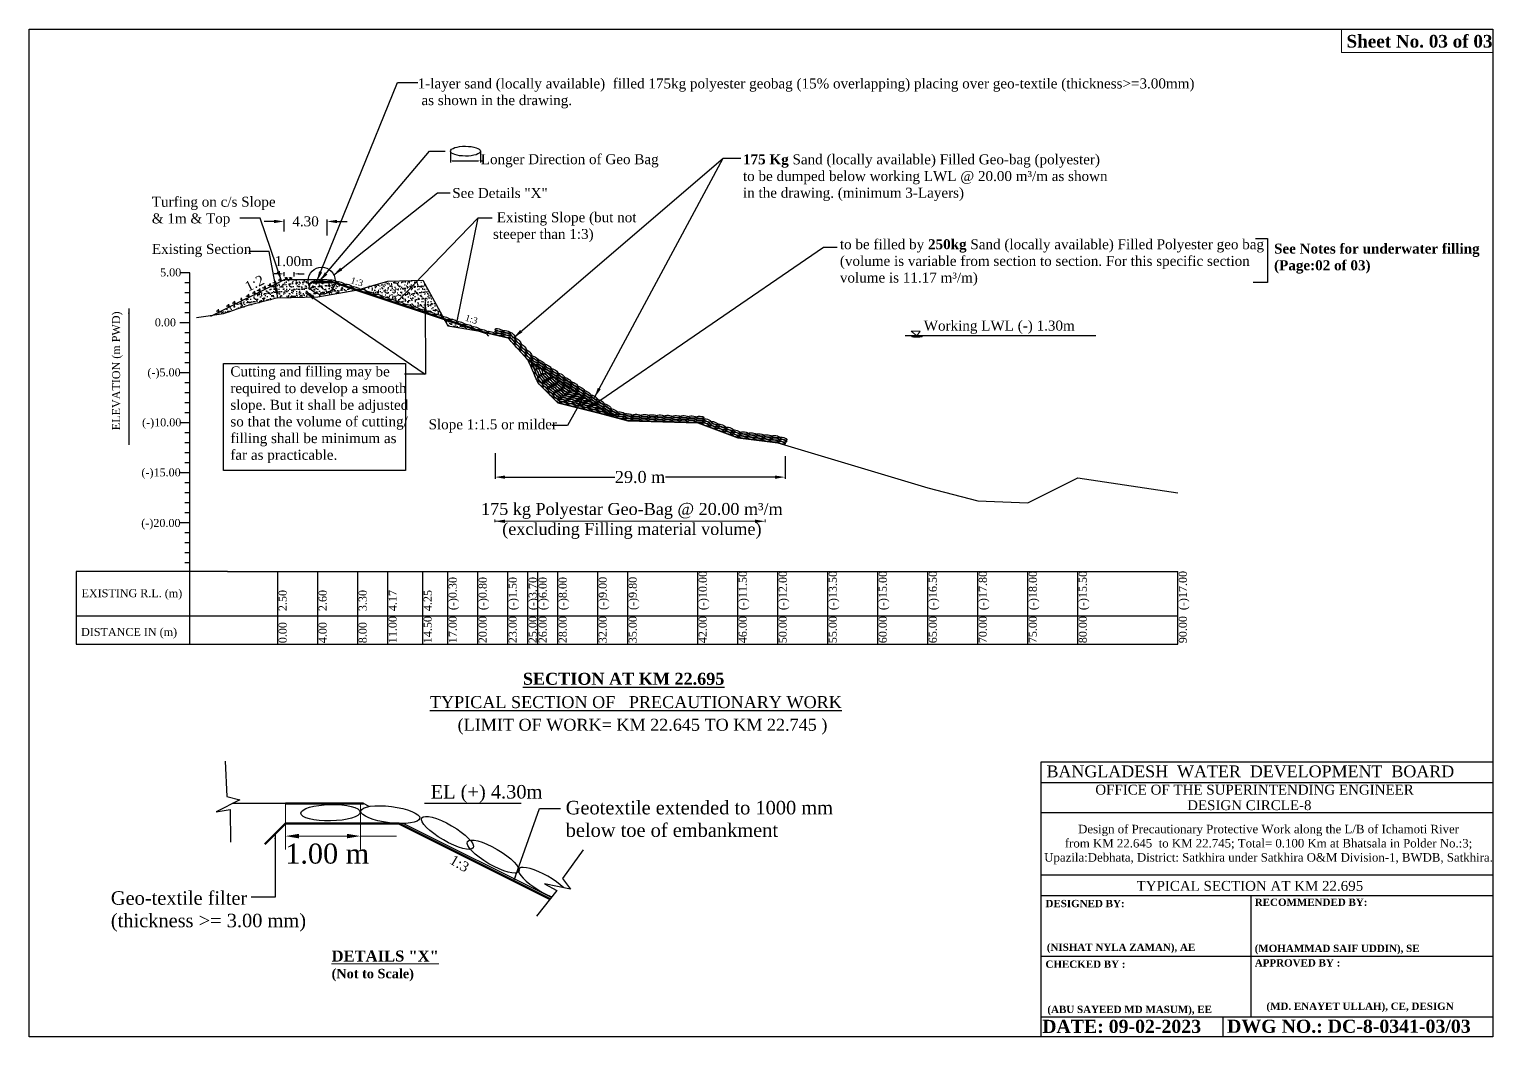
# Model space of a CAD drawing. Header units: inches. Extents: x 0 to 4913108, y -3856 to 5602.
# Drawn here: x 42905.6 to 43051.9, y 5467.1 to 5567.8 of the extents above; entities that cross this region are included whole.
import ezdxf
from ezdxf.enums import TextEntityAlignment as Align

# ---------------------------------------------------------------- set-up
doc = ezdxf.new("R2010")
doc.units = ezdxf.units.IN
doc.header["$LTSCALE"] = 2.5
doc.header["$MEASUREMENT"] = 0
doc.layers.add('LINE', color=7, linetype='Continuous')
doc.styles.add('dim', font='isocp.shx')
doc.styles.add('Kazi_T_H', font='timesbd.ttf')
doc.styles.add('liza', font='times.ttf', dxfattribs={"height": 2})
doc.styles.get("Standard").update_dxf_attribs({"font": 'times.ttf'})
doc.dimstyles.get("Standard").update_dxf_attribs({"dimtxt": 0.18, "dimasz": 0.18, "dimexe": 0.18, "dimexo": 0.0625, "dimgap": 0.09, "dimtad": 0, "dimtih": 1, "dimtoh": 1, "dimzin": 0, "dimdsep": 46, "dimtxsty": 'Standard', "dimcen": 0.09, "dimadec": 0, "dimazin": 0, "dimtfac": 1, "dimtofl": 0, "dimtmove": 0, "dimatfit": 3, "dimfxl": 1, "dimtolj": 1, "dimtzin": 0, "dimarcsym": 0})
doc.dimstyles.new('STANDARD$0', dxfattribs={"dimscale": 0, "dimtxt": 8, "dimasz": 8, "dimexe": 4, "dimexo": 0, "dimgap": 2, "dimtad": 1, "dimdec": 0, "dimzin": 0, "dimdsep": 46, "dimtxsty": 'dim', "dimblk": 'DOTSMALL', "dimcen": 1, "dimclrd": 6, "dimclre": 6, "dimclrt": 256, "dimadec": 0, "dimazin": 0, "dimtfac": 1, "dimtdec": 0, "dimtix": 1, "dimtofl": 0, "dimtmove": 1, "dimatfit": 3, "dimldrblk": 'DOTSMALL', "dimfxl": 6, "dimtolj": 1, "dimtzin": 0, "dimarcsym": 0})
pattern_1 = [(37.5, (42197.4983, 6082.63812), (-0.01574834, 0.48170594), [0, -0.38, 0, -0.425, 0, -0.40625]), (7.5, (42197.4983, 6082.6381), (0.44244418, 0.7055365), [0, -0.205, 0, -0.3425, 0, -0.13125]), (327.5, (42197.1908, 6082.6381), (0.77853547, 0.00141476), [0, -0.125, 0, -0.45, 0, -0.5875]), (317.5, (42197.1908, 6082.6381), (0.75153165, 0.2194189), [0, -0.0625, 0, -0.295, 0, -0.3375])]

# ---------------------------------------------------------------- blocks, each defined once
blk = doc.blocks.new('*D18')
at = {"color": 0, "linetype": 'ByBlock', "lineweight": -2, "ltscale": 0.5}
for p, q in [((42930.05, 5548.6), (42929.05, 5548.6)), ((42931.05, 5547.59), (42931.05, 5548.78)), ((42935.35, 5547.18), (42935.35, 5548.78)), ((42936.35, 5548.6), (42937.35, 5548.6))]:
    blk.add_line(p, q, dxfattribs=at)
at = {"color": 0, "linetype": 'ByBlock', "lineweight": 30, "ltscale": 0.5}
for points in [[(42930.05, 5548.76), (42930.05, 5548.43), (42931.05, 5548.6)], [(42936.35, 5548.76), (42936.35, 5548.43), (42935.35, 5548.6)]]:
    blk.add_solid(points, dxfattribs=at)
at = {"layer": 'Defpoints', "color": 0, "linetype": 'ByBlock', "lineweight": 30, "ltscale": 0.5}
for p in [(42931.05, 5548.6), (42931.05, 5547.53), (42935.35, 5547.11)]:
    blk.add_point(p, dxfattribs=at)
at = {"color": 0, "linetype": 'ByBlock', "lineweight": 30, "ltscale": 0.5, "insert": (42933.2, 5548.6), "char_height": 1, "attachment_point": 5}
blk.add_mtext('\\A1;4.30', dxfattribs=at)
blk = doc.blocks.new('*D19')
at = {"layer": 'Defpoints', "color": 0, "linetype": 'ByBlock', "lineweight": 30, "ltscale": 0.5}
for p in [(42947.69, 5555.63), (42950.68, 5555.62), (42950.68, 5554.66)]:
    blk.add_point(p, dxfattribs=at)
at = {"layer": 'LINE', "color": 0, "linetype": 'ByBlock', "lineweight": -2, "ltscale": 0.5}
for p, q in [((42947.69, 5555.57), (42947.69, 5554.48)), ((42947.87, 5554.66), (42950.5, 5554.66)), ((42950.68, 5555.56), (42950.68, 5554.48)), ((42950.68, 5554.66), (42950.86, 5554.66))]:
    blk.add_line(p, q, dxfattribs=at)
at = {"layer": 'LINE', "color": 0, "linetype": 'ByBlock', "lineweight": 30, "ltscale": 0.5}
for points in [[(42947.87, 5554.69), (42947.87, 5554.63), (42947.69, 5554.66)], [(42950.5, 5554.69), (42950.5, 5554.63), (42950.68, 5554.66)]]:
    blk.add_solid(points, dxfattribs=at)
at = {"layer": 'LINE', "color": 0, "linetype": 'ByBlock', "ltscale": 0.5, "insert": (42959.61, 5554.66), "char_height": 1, "attachment_point": 5}
blk.add_mtext('\\A1;Longer Direction of Geo Bag', dxfattribs=at)
blk = doc.blocks.new('*D20')
at = {"color": 0, "linetype": 'ByBlock', "lineweight": -2, "ltscale": 0.5}
for p, q in [((42952.14, 5525.44), (42952.14, 5522.85)), ((42981.14, 5525.13), (42981.14, 5522.85)), ((42953.14, 5523.03), (42964.11, 5523.03)), ((42980.14, 5523.03), (42969.17, 5523.03))]:
    blk.add_line(p, q, dxfattribs=at)
at = {"color": 0, "linetype": 'ByBlock', "lineweight": 30, "ltscale": 0.5}
for points in [[(42953.14, 5523.19), (42953.14, 5522.86), (42952.14, 5523.03)], [(42980.14, 5523.19), (42980.14, 5522.86), (42981.14, 5523.03)]]:
    blk.add_solid(points, dxfattribs=at)
at = {"layer": 'Defpoints', "color": 0, "linetype": 'ByBlock', "lineweight": 30, "ltscale": 0.5}
for p in [(42952.14, 5525.5), (42981.14, 5525.19), (42981.14, 5523.03)]:
    blk.add_point(p, dxfattribs=at)
at = {"color": 0, "linetype": 'ByBlock', "lineweight": 18, "ltscale": 0.5, "insert": (42966.64, 5523.03), "char_height": 1.2, "attachment_point": 5}
blk.add_mtext('\\A1;29.0 m', dxfattribs=at)

msp = doc.modelspace()

# ---------------------------------------------------------------- hatches: boundary and pattern name
at = {"linetype": 'ByBlock', "lineweight": 30, "ltscale": 0.5}
h = msp.add_hatch(dxfattribs=at)
h.set_pattern_fill('AR-SAND', scale=0.25, style=0)
h.set_pattern_definition(pattern_1)
h.paths.add_polyline_path([(42933.451, 5542.662, -0.0203557), (42933.455, 5542.772), (42931.037, 5542.772), (42927.58, 5541.043), (42927.581, 5541.039), (42927.574, 5541.04), (42923.854, 5539.18), (42924.963, 5539.362), (42927.336, 5540.153), (42930.41, 5540.972), (42934.41, 5541.072), (42938.147, 5541.726), (42936.135, 5542.397, -0.9060396)])
h = msp.add_hatch(dxfattribs=at)
h.set_pattern_fill('AR-SAND', scale=0.25, style=0)
h.set_pattern_definition(pattern_1)
edge = h.paths.add_edge_path()
edge.add_line((42944.91, 5542.722), (42941.41, 5542.642))
edge.add_line((42941.41, 5542.642), (42938.609, 5541.83))
edge.add_ellipse((42938.235, 5541.921), major_axis=(0.377, -0.119), ratio=0.2775399, start_angle=300.74141, end_angle=373.52216, ccw=False)
edge.add_ellipse((42938.988, 5541.678), major_axis=(0.377, -0.119), ratio=0.2775399, start_angle=0, end_angle=360)
edge.add_ellipse((42938.235, 5541.921), major_axis=(0.377, -0.119), ratio=0.2775399, start_angle=300.74141, end_angle=373.52216, ccw=False)
edge.add_line((42938.399, 5541.77), (42938.362, 5541.764))
edge.add_line((42938.362, 5541.764), (42942.636, 5540.339))
edge.add_ellipse((42942.746, 5540.417), major_axis=(0.377, -0.119), ratio=0.2775399, start_angle=275.2183, end_angle=618.00576, ccw=False)
edge.add_line((42942.748, 5540.302), (42944.867, 5539.595))
edge.add_ellipse((42945, 5539.664), major_axis=(0.377, -0.119), ratio=0.2775399, start_angle=278.79515, end_angle=614.42891, ccw=False)
edge.add_ellipse((42945.753, 5539.42), major_axis=(0.377, -0.119), ratio=0.2775399, start_angle=0, end_angle=360)
edge.add_ellipse((42945, 5539.664), major_axis=(0.377, -0.119), ratio=0.2775399, start_angle=278.79515, end_angle=614.42891, ccw=False)
edge.add_line((42945.025, 5539.543), (42947.023, 5538.877))
edge.add_line((42947.023, 5538.877), (42947.007, 5538.905))
edge.add_ellipse((42947.261, 5538.917), major_axis=(0.377, -0.119), ratio=0.2775399, start_angle=159.52406, end_angle=232.84442, ccw=False)
edge.add_line((42946.919, 5539.065), (42944.91, 5542.722))
edge = h.paths.add_edge_path(flags=16)
edge.add_ellipse((42941.997, 5540.669), major_axis=(0.377, -0.119), ratio=0.2775399, start_angle=0, end_angle=360)
edge = h.paths.add_edge_path(flags=16)
edge.add_ellipse((42941.242, 5540.922), major_axis=(0.377, -0.119), ratio=0.2775399, start_angle=0, end_angle=360)
edge = h.paths.add_edge_path(flags=16)
edge.add_ellipse((42940.491, 5541.174), major_axis=(0.377, -0.119), ratio=0.2775399, start_angle=0, end_angle=360)
edge = h.paths.add_edge_path(flags=16)
edge.add_ellipse((42944.251, 5539.916), major_axis=(0.377, -0.119), ratio=0.2775399, start_angle=0, end_angle=360)
edge = h.paths.add_edge_path(flags=16)
edge.add_ellipse((42946.504, 5539.166), major_axis=(0.377, -0.119), ratio=0.2775399, start_angle=0, end_angle=360)
h.paths.add_polyline_path([(42940.557, 5542.385), (42941.856, 5541.983), (42941.563, 5541.039), (42940.265, 5541.442)], flags=24)
h = msp.add_hatch(dxfattribs=at)
h.set_pattern_fill('AR-SAND', scale=0.25, style=0)
h.set_pattern_definition(pattern_1)
h.paths.add_polyline_path([(42936.135, 5542.397), (42935.764, 5542.52), (42933.813, 5542.52), (42933.522, 5542.229, 0.7678232)])
h = msp.add_hatch(dxfattribs=at)
h.set_pattern_fill('AR-SAND', scale=0.25, style=0)
h.set_pattern_definition(pattern_1)
h.paths.add_polyline_path([(42947.096, 5538.744), (42947.41, 5538.172), (42950.213, 5537.705)])

# ---------------------------------------------------------------- linework, layer by layer
at = {"color": 7, "linetype": 'ByBlock', "lineweight": 30, "ltscale": 0.5}
for p, q in [((42921.635, 5543.472), (42920.635, 5543.472)), ((42921.635, 5506.317), (42921.635, 5543.472)), ((42923.734, 5539.121), (42931.037, 5542.772)), ((42930.547, 5543.355), (42930.047, 5543.355)), ((42930.266, 5542.387), (42930.187, 5542.665)), ((42930.788, 5542.648), (42930.463, 5542.725)), ((42930.788, 5542.648), (42930.591, 5542.823)), ((42930.788, 5542.648), (42930.709, 5542.926)), ((42935.337, 5542.772), (42931.037, 5542.772)), ((42931.047, 5543.132), (42931.047, 5543.535)), ((42931.298, 5542.772), (42931.172, 5542.988)), ((42931.298, 5542.772), (42931.298, 5543.014)), ((42931.298, 5542.772), (42931.437, 5542.991)), ((42931.713, 5542.772), (42931.587, 5542.988)), ((42931.713, 5542.772), (42931.713, 5543.014)), ((42931.713, 5542.772), (42931.851, 5542.991)), ((42932.047, 5543.089), (42932.047, 5543.535)), ((42932.547, 5543.355), (42933.047, 5543.355)), ((42951.167, 5537.495), (42935.337, 5542.772)), ((42921.635, 5542.472), (42921.135, 5542.472)), ((42921.635, 5541.472), (42921.135, 5541.472)), ((42927.581, 5541.039), (42927.384, 5541.214)), ((42927.581, 5541.039), (42927.501, 5541.317)), ((42928.179, 5541.343), (42927.854, 5541.42)), ((42928.179, 5541.343), (42927.982, 5541.518)), ((42928.179, 5541.343), (42928.1, 5541.622)), ((42928.701, 5541.604), (42928.375, 5541.681)), ((42928.701, 5541.604), (42928.503, 5541.779)), ((42928.701, 5541.604), (42928.621, 5541.883)), ((42929.223, 5541.865), (42928.897, 5541.942)), ((42929.223, 5541.865), (42929.025, 5542.04)), ((42929.223, 5541.865), (42929.143, 5542.143)), ((42929.745, 5542.126), (42929.419, 5542.203)), ((42929.745, 5542.126), (42929.547, 5542.301)), ((42929.745, 5542.126), (42929.665, 5542.404)), ((42930.266, 5542.387), (42929.941, 5542.464)), ((42930.266, 5542.387), (42930.069, 5542.562)), ((42951.277, 5537.35), (42935.764, 5542.52)), ((42921.635, 5540.472), (42921.135, 5540.472)), ((42924.575, 5539.55), (42924.378, 5539.725)), ((42924.575, 5539.55), (42924.496, 5539.828)), ((42925.595, 5540.052), (42925.27, 5540.129)), ((42925.595, 5540.052), (42925.398, 5540.227)), ((42925.595, 5540.052), (42925.516, 5540.331)), ((42926.185, 5540.355), (42925.86, 5540.432)), ((42926.185, 5540.355), (42925.988, 5540.53)), ((42926.185, 5540.355), (42926.106, 5540.633)), ((42926.874, 5540.691), (42926.677, 5540.867)), ((42926.874, 5540.691), (42926.795, 5540.97)), ((42927.581, 5541.039), (42927.255, 5541.116)), ((42921.635, 5538.472), (42920.635, 5538.472)), ((42921.635, 5539.472), (42921.135, 5539.472)), ((42924.575, 5539.55), (42924.25, 5539.627)), ((42921.635, 5537.472), (42921.135, 5537.472)), ((42951.277, 5537.35), (42951.496, 5537.13)), ((42921.635, 5536.472), (42921.135, 5536.472)), ((42921.635, 5535.472), (42921.135, 5535.472)), ((42921.635, 5534.472), (42921.135, 5534.472)), ((42921.635, 5533.472), (42920.635, 5533.472)), ((42921.635, 5532.472), (42921.135, 5532.472)), ((42921.635, 5531.472), (42921.135, 5531.472)), ((42921.635, 5530.472), (42921.135, 5530.472)), ((42921.635, 5529.472), (42921.135, 5529.472)), ((42921.635, 5528.472), (42920.635, 5528.472)), ((42921.635, 5527.472), (42921.135, 5527.472)), ((42921.635, 5526.472), (42921.135, 5526.472)), ((42921.635, 5525.472), (42921.135, 5525.472)), ((42921.635, 5524.472), (42921.135, 5524.472)), ((42921.635, 5523.472), (42920.635, 5523.472)), ((42921.635, 5522.472), (42921.135, 5522.472)), ((42921.635, 5521.472), (42921.135, 5521.472)), ((42921.635, 5520.472), (42921.135, 5520.472)), ((42921.635, 5519.472), (42921.135, 5519.472)), ((42921.635, 5518.472), (42920.635, 5518.472)), ((42921.635, 5517.472), (42921.135, 5517.472)), ((42921.635, 5516.472), (42921.135, 5516.472)), ((42921.635, 5515.472), (42921.135, 5515.472)), ((42925.41, 5513.575), (42910.254, 5513.575)), ((42910.254, 5513.575), (42910.254, 5506.317)), ((42921.635, 5514.472), (42921.135, 5514.472)), ((42925.41, 5513.575), (43020.41, 5513.575)), ((42930.41, 5506.317), (42930.41, 5513.575)), ((42934.41, 5506.317), (42934.41, 5513.575)), ((42938.41, 5506.317), (42938.41, 5513.575)), ((42941.41, 5506.317), (42941.41, 5513.575)), ((42944.91, 5506.317), (42944.91, 5513.575)), ((42947.41, 5506.317), (42947.41, 5513.575)), ((42950.41, 5506.317), (42950.41, 5513.575)), ((42953.41, 5506.317), (42953.41, 5513.575)), ((42955.41, 5506.317), (42955.41, 5513.575)), ((42956.41, 5506.317), (42956.41, 5513.575)), ((42958.41, 5506.317), (42958.41, 5513.575)), ((42962.41, 5506.317), (42962.41, 5513.575)), ((42965.41, 5506.317), (42965.41, 5513.575)), ((42972.41, 5506.317), (42972.41, 5513.575)), ((42976.41, 5506.317), (42976.41, 5513.575)), ((42980.41, 5506.317), (42980.41, 5513.575)), ((42985.41, 5506.317), (42985.41, 5513.575)), ((42990.41, 5506.317), (42990.41, 5513.575)), ((42995.41, 5506.317), (42995.41, 5513.575)), ((43000.41, 5506.317), (43000.41, 5513.575)), ((43005.41, 5506.317), (43005.41, 5513.575)), ((43010.41, 5506.317), (43010.41, 5513.575)), ((43020.41, 5506.317), (43020.41, 5513.575)), ((42910.254, 5509.152), (43020.41, 5509.152)), ((42910.254, 5506.317), (43020.41, 5506.317)), ((42925.167, 5494.623), (42925.336, 5491.095)), ((42926.618, 5490.764), (42924.262, 5489.548)), ((42925.336, 5491.095), (42926.618, 5490.764)), ((42938.986, 5490.376), (42925.865, 5490.376)), ((42938.961, 5490.384), (42925.881, 5490.384)), ((42939.553, 5490.092), (42938.986, 5490.376)), ((42954.771, 5490.376), (42945.081, 5490.376)), ((42924.262, 5489.548), (42925.656, 5489.793)), ((42925.656, 5489.793), (42925.677, 5486.529)), ((42957.772, 5480.982), (42942.967, 5488.385)), ((42960.955, 5485.745), (42958.881, 5482.886)), ((42958.881, 5482.886), (42959.675, 5481.826)), ((42958.316, 5481.67), (42956.291, 5479.11)), ((42959.675, 5481.826), (42957.075, 5482.35)), ((42957.075, 5482.35), (42958.316, 5481.67))]:
    msp.add_line(p, q, dxfattribs=at)
at = {"color": 0, "linetype": 'ByBlock', "lineweight": 50, "ltscale": 0.5}
for p, q in [((42933.539, 5542.246), (42933.812, 5542.519)), ((42935.764, 5542.52), (42933.812, 5542.52)), ((42938.986, 5490.376), (42931.185, 5490.376)), ((42929.135, 5486.327), (42931.185, 5488.378)), ((42942.54, 5488.386), (42931.185, 5488.386)), ((42957.652, 5480.83), (42942.54, 5488.386))]:
    msp.add_line(p, q, dxfattribs=at)
at = {"linetype": 'ByBlock', "lineweight": 18, "ltscale": 0.5}
for p, q in [((42934.023, 5542.499), (42934.023, 5542.345)), ((42934.023, 5542.499), (42934.023, 5542.345)), ((42934.023, 5542.423), (42934.632, 5542.423)), ((42934.023, 5542.423), (42934.632, 5542.423)), ((42934.812, 5542.48), (42934.812, 5542.362)), ((42934.812, 5542.48), (42934.812, 5542.362)), ((42993.735, 5537.111), (42994.917, 5537.111)), ((42994.316, 5537.172), (42993.754, 5537.635)), ((42993.754, 5537.635), (42994.644, 5537.635)), ((42993.809, 5537.065), (42994.831, 5537.065)), ((42993.982, 5537.01), (42994.609, 5537.01)), ((42994.644, 5537.635), (42994.316, 5537.172)), ((42952.137, 5518.539), (42952.137, 5518.793)), ((42952.137, 5518.613), (42978.137, 5518.613)), ((42979.137, 5518.539), (42979.137, 5518.793)), ((42931.185, 5490.398), (42931.185, 5485.777)), ((42938.685, 5490.398), (42938.685, 5485.777)), ((42932.535, 5487.127), (42937.335, 5487.127)), ((42938.685, 5487.127), (42942.296, 5487.127))]:
    msp.add_line(p, q, dxfattribs=at)
at = {"color": 7, "linetype": 'ByBlock', "lineweight": 53, "ltscale": 0.5}
msp.add_line((42963.993, 5529.05), (42955.41, 5534.772), dxfattribs=at)
at = {"color": 7, "linetype": 'ByBlock', "lineweight": 30, "ltscale": 0.5}
for points in [[(43028.159, 5546.877), (43029.368, 5546.877), (43029.368, 5542.49), (43027.958, 5542.49)], [(42930.41, 5540.972), (42927.336, 5540.153), (42924.963, 5539.362), (42923.455, 5539.115), (42922.293, 5538.942)]]:
    msp.add_lwpolyline(points, dxfattribs=at)
at = {"color": 0, "linetype": 'Continuous', "lineweight": -3, "ltscale": 0.5}
msp.add_lwpolyline([(42930.41, 5540.972), (42934.41, 5541.072), (42938.41, 5541.772), (42941.41, 5542.642), (42944.91, 5542.722), (42947.41, 5538.172), (42950.41, 5537.672), (42953.41, 5536.972), (42955.41, 5534.772), (42956.41, 5532.472), (42958.41, 5530.472), (42962.41, 5529.472), (42965.41, 5528.672), (42972.41, 5528.472), (42976.41, 5526.972), (42980.41, 5526.472), (42985.41, 5524.972), (42990.41, 5523.472), (42995.41, 5521.972), (43000.41, 5520.672), (43005.41, 5520.472), (43010.41, 5522.972), (43020.41, 5521.472)], dxfattribs=at)
at = {"color": 7, "linetype": 'ByBlock', "lineweight": 30, "ltscale": 0.5}
msp.add_lwpolyline([(42924.995, 5534.395), (42943.174, 5534.395), (42943.174, 5523.705), (42924.995, 5523.705)], close=True, dxfattribs=at)
msp.add_circle((42934.806, 5542.662), 1.355, dxfattribs=at)
at = {"color": 0, "linetype": 'ByBlock', "lineweight": -3, "ltscale": 0.5}
for centre, major_axis, ratio in [((42949.183, 5555.627), (1.497, -0.004), 0.3297158), ((42934.412, 5542.664), (0.395, 0.007), 0.2775399), ((42935.201, 5542.669), (0.395, -0.005), 0.2775399), ((42935.977, 5542.625), (0.386, -0.084), 0.2775399), ((42936.738, 5542.418), (0.377, -0.119), 0.2775399), ((42937.489, 5542.176), (0.377, -0.119), 0.2775399), ((42938.235, 5541.921), (0.377, -0.119), 0.2775399), ((42938.988, 5541.678), (0.377, -0.119), 0.2775399), ((42939.738, 5541.418), (0.377, -0.119), 0.2775399), ((42940.491, 5541.174), (0.377, -0.119), 0.2775399), ((42941.242, 5540.922), (0.377, -0.119), 0.2775399), ((42941.997, 5540.669), (0.377, -0.119), 0.2775399), ((42942.746, 5540.417), (0.377, -0.119), 0.2775399), ((42943.499, 5540.164), (0.377, -0.119), 0.2775399), ((42944.251, 5539.916), (0.377, -0.119), 0.2775399), ((42945, 5539.664), (0.377, -0.119), 0.2775399), ((42945.753, 5539.42), (0.377, -0.119), 0.2775399), ((42946.504, 5539.166), (0.377, -0.119), 0.2775399), ((42947.261, 5538.917), (0.377, -0.119), 0.2775399), ((42948.011, 5538.666), (0.377, -0.119), 0.2775399), ((42948.761, 5538.417), (0.377, -0.119), 0.2775399), ((42949.508, 5538.163), (0.377, -0.119), 0.2775399), ((42950.254, 5537.912), (0.374, -0.128), 0.2775399), ((42951.007, 5537.661), (0.374, -0.128), 0.2775399), ((42951.763, 5537.468), (0.383, -0.098), 0.2775399), ((42952.517, 5537.52), (0.383, -0.098), 0.2775399), ((42952.522, 5537.742), (0.383, -0.098), 0.2775399), ((42952.528, 5537.293), (0.383, -0.098), 0.2775399), ((42953.287, 5537.337), (0.383, -0.098), 0.2775399), ((42953.292, 5537.559), (0.383, -0.098), 0.2775399), ((42953.299, 5537.11), (0.383, -0.098), 0.2775399), ((42953.843, 5536.66), (0.254, -0.303), 0.2775399), ((42953.904, 5536.915), (0.254, -0.303), 0.2775399), ((42953.938, 5537.19), (0.254, -0.303), 0.2775399), ((42954.473, 5536.605), (0.269, -0.29), 0.2775399), ((42954.371, 5536.074), (0.269, -0.29), 0.2775399), ((42954.433, 5536.329), (0.269, -0.29), 0.2775399), ((42954.904, 5535.491), (0.269, -0.29), 0.2775399), ((42954.968, 5535.743), (0.269, -0.29), 0.2775399), ((42955.005, 5536.013), (0.269, -0.29), 0.2775399), ((42955.507, 5535.17), (0.269, -0.29), 0.2775399), ((42955.557, 5535.438), (0.269, -0.29), 0.2775399), ((42955.443, 5534.915), (0.269, -0.29), 0.2775399), ((42955.762, 5534.343), (0.248, -0.308), 0.2775399), ((42956.066, 5534.468), (0.343, -0.197), 0.2775399), ((42955.974, 5533.761), (0.183, -0.35), 0.2775399), ((42956.123, 5534.691), (0.343, -0.197), 0.2775399), ((42956.147, 5534.93), (0.343, -0.197), 0.2775399), ((42956.068, 5534.098), (0.243, -0.312), 0.2775399), ((42956.339, 5533.439), (0.154, -0.364), 0.2775399), ((42956.521, 5533.563), (0.166, -0.359), 0.2775399), ((42956.72, 5534.033), (0.329, -0.219), 0.2775399), ((42956.776, 5534.256), (0.329, -0.219), 0.2775399), ((42956.804, 5534.5), (0.329, -0.219), 0.2775399), ((42956.708, 5533.694), (0.166, -0.359), 0.2775399), ((42957.377, 5533.593), (0.329, -0.219), 0.2775399), ((42957.433, 5533.816), (0.329, -0.219), 0.2775399), ((42957.461, 5534.06), (0.329, -0.219), 0.2775399), ((42958.122, 5533.625), (0.329, -0.219), 0.2775399), ((42956.281, 5533.04), (0.154, -0.364), 0.2775399), ((42956.662, 5532.375), (0.268, -0.291), 0.2775399), ((42956.669, 5532.758), (0.245, -0.31), 0.2775399), ((42956.86, 5532.886), (0.245, -0.31), 0.2775399), ((42957.049, 5533.012), (0.245, -0.31), 0.2775399), ((42957.18, 5532.159), (0.282, -0.277), 0.2775399), ((42957.248, 5533.112), (0.278, -0.281), 0.2775399), ((42957.349, 5532.301), (0.303, -0.253), 0.2775399), ((42957.452, 5533.218), (0.278, -0.281), 0.2775399), ((42957.533, 5532.424), (0.303, -0.253), 0.2775399), ((42957.746, 5532.528), (0.278, -0.281), 0.2775399), ((42957.955, 5532.628), (0.278, -0.281), 0.2775399), ((42958.038, 5533.153), (0.329, -0.219), 0.2775399), ((42958.09, 5533.382), (0.329, -0.219), 0.2775399), ((42958.127, 5532.769), (0.303, -0.253), 0.2775399), ((42958.505, 5532.077), (0.303, -0.253), 0.2775399), ((42958.651, 5532.237), (0.303, -0.253), 0.2775399), ((42958.696, 5532.714), (0.329, -0.219), 0.2775399), ((42958.749, 5532.942), (0.329, -0.219), 0.2775399), ((42958.729, 5532.453), (0.303, -0.253), 0.2775399), ((42958.781, 5533.185), (0.329, -0.219), 0.2775399), ((42959.355, 5532.275), (0.329, -0.219), 0.2775399), ((42959.407, 5532.503), (0.329, -0.219), 0.2775399), ((42959.439, 5532.746), (0.329, -0.219), 0.2775399), ((42960.093, 5532.311), (0.329, -0.219), 0.2775399), ((42957.216, 5531.823), (0.268, -0.291), 0.2775399), ((42957.721, 5531.606), (0.303, -0.253), 0.2775399), ((42957.776, 5531.266), (0.268, -0.291), 0.2775399), ((42957.847, 5531.771), (0.303, -0.253), 0.2775399), ((42958.044, 5531.893), (0.303, -0.253), 0.2775399), ((42958.226, 5531.083), (0.303, -0.253), 0.2775399), ((42958.284, 5531.973), (0.303, -0.253), 0.2775399), ((42958.333, 5530.709), (0.303, -0.253), 0.2775399), ((42958.395, 5531.242), (0.303, -0.253), 0.2775399), ((42958.592, 5531.364), (0.303, -0.253), 0.2775399), ((42958.831, 5531.444), (0.303, -0.253), 0.2775399), ((42959.055, 5530.855), (0.384, -0.093), 0.2775399), ((42959.034, 5531.57), (0.325, -0.225), 0.2775399), ((42959.18, 5531.729), (0.325, -0.225), 0.2775399), ((42959.284, 5531.038), (0.384, -0.093), 0.2775399), ((42959.322, 5531.907), (0.303, -0.253), 0.2775399), ((42959.545, 5531.187), (0.384, -0.093), 0.2775399), ((42959.789, 5531.35), (0.384, -0.093), 0.2775399), ((42959.976, 5531.523), (0.384, -0.093), 0.2775399), ((42960.044, 5530.837), (0.384, -0.093), 0.2775399), ((42960.015, 5531.837), (0.329, -0.219), 0.2775399), ((42960.061, 5532.069), (0.329, -0.219), 0.2775399), ((42960.306, 5530.986), (0.384, -0.093), 0.2775399), ((42960.549, 5531.149), (0.384, -0.093), 0.2775399), ((42960.678, 5531.395), (0.329, -0.219), 0.2775399), ((42960.724, 5531.626), (0.329, -0.219), 0.2775399), ((42960.756, 5531.868), (0.329, -0.219), 0.2775399), ((42961.072, 5530.804), (0.384, -0.093), 0.2775399), ((42961.329, 5530.953), (0.329, -0.219), 0.2775399), ((42961.375, 5531.184), (0.329, -0.219), 0.2775399), ((42961.407, 5531.426), (0.329, -0.219), 0.2775399), ((42962.039, 5530.759), (0.329, -0.219), 0.2775399), ((42962.084, 5530.996), (0.329, -0.219), 0.2775399), ((42958.846, 5530.684), (0.384, -0.093), 0.2775399), ((42959.028, 5530.43), (0.384, -0.093), 0.2775399), ((42959.61, 5530.504), (0.384, -0.093), 0.2775399), ((42959.806, 5530.24), (0.384, -0.093), 0.2775399), ((42959.822, 5530.678), (0.384, -0.093), 0.2775399), ((42960.376, 5530.306), (0.384, -0.093), 0.2775399), ((42960.576, 5530.047), (0.384, -0.093), 0.2775399), ((42960.582, 5530.477), (0.384, -0.093), 0.2775399), ((42960.811, 5530.655), (0.384, -0.093), 0.2775399), ((42961.142, 5530.123), (0.384, -0.093), 0.2775399), ((42961.338, 5529.851), (0.384, -0.093), 0.2775399), ((42961.348, 5530.294), (0.384, -0.093), 0.2775399), ((42961.577, 5530.457), (0.384, -0.093), 0.2775399), ((42961.919, 5529.92), (0.384, -0.093), 0.2775399), ((42961.99, 5530.522), (0.329, -0.219), 0.2775399), ((42962.108, 5529.657), (0.384, -0.093), 0.2775399), ((42962.115, 5530.097), (0.384, -0.093), 0.2775399), ((42962.647, 5530.079), (0.329, -0.219), 0.2775399), ((42962.685, 5529.723), (0.384, -0.093), 0.2775399), ((42962.696, 5530.316), (0.329, -0.219), 0.2775399), ((42962.74, 5530.552), (0.329, -0.219), 0.2775399), ((42962.877, 5529.454), (0.384, -0.093), 0.2775399), ((42963.306, 5529.636), (0.329, -0.219), 0.2775399), ((42963.356, 5529.872), (0.329, -0.219), 0.2775399), ((42963.4, 5530.109), (0.329, -0.219), 0.2775399), ((42963.963, 5529.211), (0.352, -0.18), 0.2775399), ((42963.997, 5529.443), (0.352, -0.18), 0.2775399), ((42964.03, 5529.676), (0.352, -0.18), 0.2775399), ((42964.775, 5529.421), (0.387, -0.08), 0.2775399), ((42963.647, 5529.258), (0.384, -0.093), 0.2775399), ((42964.707, 5528.977), (0.387, -0.08), 0.2775399), ((42964.741, 5529.197), (0.387, -0.08), 0.2775399), ((42965.476, 5528.798), (0.387, -0.08), 0.2775399), ((42965.51, 5529.018), (0.387, -0.08), 0.2775399), ((42965.543, 5529.242), (0.387, -0.08), 0.2775399), ((42966.238, 5528.764), (0.395, -0.018), 0.2775399), ((42966.269, 5528.984), (0.395, -0.018), 0.2775399), ((42966.311, 5529.207), (0.395, -0.018), 0.2775399), ((42967.03, 5528.738), (0.395, -0.018), 0.2775399), ((42967.061, 5528.958), (0.395, -0.018), 0.2775399), ((42967.103, 5529.181), (0.395, -0.018), 0.2775399), ((42967.822, 5528.712), (0.395, -0.018), 0.2775399), ((42967.854, 5528.932), (0.395, -0.018), 0.2775399), ((42967.896, 5529.156), (0.395, -0.018), 0.2775399), ((42968.612, 5528.69), (0.395, -0.018), 0.2775399), ((42968.643, 5528.909), (0.395, -0.018), 0.2775399), ((42968.686, 5529.133), (0.395, -0.018), 0.2775399), ((42969.406, 5528.665), (0.395, -0.018), 0.2775399), ((42969.434, 5528.889), (0.395, -0.018), 0.2775399), ((42969.477, 5529.103), (0.395, -0.018), 0.2775399), ((42970.2, 5528.641), (0.395, -0.018), 0.2775399), ((42970.228, 5528.865), (0.395, -0.018), 0.2775399), ((42970.271, 5529.078), (0.395, -0.018), 0.2775399), ((42970.984, 5528.632), (0.395, -0.018), 0.2775399), ((42971.013, 5528.856), (0.395, -0.018), 0.2775399), ((42971.056, 5529.069), (0.395, -0.018), 0.2775399), ((42971.784, 5528.6), (0.395, -0.018), 0.2775399), ((42971.812, 5528.824), (0.395, -0.018), 0.2775399), ((42971.855, 5529.037), (0.395, -0.018), 0.2775399), ((42972.567, 5528.561), (0.395, -0.018), 0.2775399), ((42972.601, 5528.784), (0.395, -0.018), 0.2775399), ((42972.646, 5529.01), (0.395, -0.018), 0.2775399), ((42973.164, 5528.306), (0.372, -0.133), 0.2775399), ((42973.299, 5528.489), (0.372, -0.133), 0.2775399), ((42973.351, 5528.707), (0.372, -0.133), 0.2775399), ((42973.906, 5528.028), (0.372, -0.133), 0.2775399), ((42974.04, 5528.211), (0.372, -0.133), 0.2775399), ((42974.093, 5528.428), (0.372, -0.133), 0.2775399), ((42974.786, 5527.932), (0.372, -0.133), 0.2775399), ((42974.839, 5528.15), (0.372, -0.133), 0.2775399), ((42975.58, 5527.871), (0.372, -0.133), 0.2775399), ((42974.652, 5527.749), (0.372, -0.133), 0.2775399), ((42975.393, 5527.47), (0.372, -0.133), 0.2775399), ((42975.528, 5527.653), (0.372, -0.133), 0.2775399), ((42976.13, 5527.191), (0.372, -0.133), 0.2775399), ((42976.268, 5527.373), (0.372, -0.133), 0.2775399), ((42976.315, 5527.587), (0.372, -0.133), 0.2775399), ((42976.89, 5527.023), (0.391, -0.056), 0.2775399), ((42977.028, 5527.222), (0.391, -0.056), 0.2775399), ((42977.076, 5527.444), (0.391, -0.056), 0.2775399), ((42977.676, 5526.92), (0.391, -0.056), 0.2775399), ((42977.814, 5527.119), (0.391, -0.056), 0.2775399), ((42977.861, 5527.341), (0.391, -0.056), 0.2775399), ((42978.454, 5526.83), (0.391, -0.056), 0.2775399), ((42978.592, 5527.029), (0.391, -0.056), 0.2775399), ((42978.64, 5527.251), (0.391, -0.056), 0.2775399), ((42979.234, 5526.723), (0.391, -0.056), 0.2775399), ((42979.372, 5526.922), (0.391, -0.056), 0.2775399), ((42979.419, 5527.144), (0.391, -0.056), 0.2775399), ((42980.016, 5526.64), (0.391, -0.056), 0.2775399), ((42980.152, 5526.849), (0.391, -0.056), 0.2775399), ((42980.209, 5527.068), (0.391, -0.056), 0.2775399), ((42980.782, 5526.476), (0.379, -0.112), 0.2775399), ((42980.917, 5526.67), (0.379, -0.112), 0.2775399), ((42980.972, 5526.882), (0.379, -0.112), 0.2775399), ((42935.684, 5489.467), (2.964, 0.056), 0.2775399), ((42941.675, 5489.276), (2.942, -0.363), 0.2775399), ((42947.39, 5487.452), (2.563, -1.491), 0.2775399), ((42951.944, 5485.081), (2.563, -1.491), 0.2775399)]:
    msp.add_ellipse(centre, major_axis=major_axis, ratio=ratio, dxfattribs=at)
msp.add_ellipse((42957.075, 5482.35), major_axis=(2.563, -1.491), ratio=0.2775399, start_param=0.886679, end_param=5.1677126, dxfattribs=at)
at = {"color": 7, "linetype": 'ByBlock', "lineweight": 30, "ltscale": 0.5}
for points in [[(42930.547, 5543.438), (42930.547, 5543.272), (42931.047, 5543.355)], [(42932.547, 5543.438), (42932.547, 5543.272), (42932.047, 5543.355)]]:
    msp.add_solid(points, dxfattribs=at)
at = {"linetype": 'ByBlock', "lineweight": 30, "ltscale": 0.5}
for points in [[(42934.203, 5542.453), (42934.203, 5542.393), (42934.023, 5542.423)], [(42934.203, 5542.453), (42934.203, 5542.393), (42934.023, 5542.423)], [(42934.632, 5542.453), (42934.632, 5542.393), (42934.812, 5542.423)], [(42934.632, 5542.453), (42934.632, 5542.393), (42934.812, 5542.423)], [(42953.137, 5518.779), (42953.137, 5518.446), (42952.137, 5518.613)], [(42978.137, 5518.779), (42978.137, 5518.446), (42979.137, 5518.613)], [(42932.535, 5487.352), (42932.535, 5486.902), (42931.185, 5487.127)], [(42937.335, 5487.352), (42937.335, 5486.902), (42938.685, 5487.127)]]:
    msp.add_solid(points, dxfattribs=at)
at = {"layer": 'LINE', "color": 0, "linetype": 'ByBlock', "lineweight": -3, "ltscale": 0.5}
for p, q in [((43012.202, 5537.172), (42993.149, 5537.172)), ((43051.894, 5494.527), (43006.697, 5494.527)), ((43006.697, 5494.527), (43006.697, 5467.061)), ((43051.894, 5492.461), (43006.697, 5492.461)), ((43051.894, 5489.454), (43006.697, 5489.454)), ((43051.894, 5483.213), (43006.697, 5483.213)), ((43051.894, 5481.167), (43006.697, 5481.167)), ((43027.737, 5469.038), (43027.737, 5481.167)), ((43006.697, 5475.103), (43051.894, 5475.103)), ((43006.697, 5469.038), (43051.894, 5469.038)), ((43024.933, 5467.061), (43024.933, 5469.038))]:
    msp.add_line(p, q, dxfattribs=at)
msp.add_lwpolyline([(42905.574, 5567.818), (43051.894, 5567.818), (43051.894, 5467.061), (42905.574, 5467.061)], close=True, dxfattribs=at)
at = {"layer": 'LINE', "color": 7, "lineweight": 13, "ltscale": 0.5}
msp.add_lwpolyline([(43051.894, 5567.818), (43036.782, 5567.818), (43036.782, 5565.493), (43051.894, 5565.493)], close=True, dxfattribs=at)

# ---------------------------------------------------------------- texts
at = {"color": 7, "linetype": 'ByBlock', "lineweight": 30, "ltscale": 0.5, "insert": (42932.017, 5544.62), "char_height": 1, "attachment_point": 5}
msp.add_mtext('\\A1;1.00m', dxfattribs=at)
at = {"color": 7, "linetype": 'ByBlock', "lineweight": 30, "ltscale": 0.5, "char_height": 0.8, "attachment_point": 1, "style": 'liza'}
for s, insert, width in [('5.00', (42918.656, 5543.906), 2), ('0.00', (42918.129, 5538.906), 2), ('(-)5.00', (42917.389, 5533.906), 2), ('(-)10.00', (42916.854, 5528.906), 2), ('(-)15.00', (42916.789, 5523.906), 2), ('(-)20.00', (42916.771, 5518.844), 2), ('EXISTING R.L. (m)', (42910.799, 5511.817), 14.61742), ('DISTANCE IN (m)', (42910.756, 5507.941), 10.81691)]:
    msp.add_mtext(s, dxfattribs=dict(at, insert=insert, width=width))
at = {"linetype": 'ByBlock', "lineweight": 18, "ltscale": 0.5, "attachment_point": 5}
for s, insert, char_height, rotation in [('\\A1;1:2', (42928.1, 5542.414), 1, 25.68125), ('\\A1;1:3', (42938.333, 5542.562), 0.65, 342.77142), ('\\A1;1:3', (42949.779, 5538.814), 0.65, 342.77142), ('\\A1;1:3', (42948.585, 5484.38), 1, 329.47235)]:
    msp.add_mtext(s, dxfattribs=dict(at, insert=insert, char_height=char_height, rotation=rotation))
at = {"color": 7, "linetype": 'ByBlock', "lineweight": 30, "ltscale": 0.5, "char_height": 0.8, "attachment_point": 1, "rotation": 90, "style": 'liza'}
for s, insert, width in [('ELEVATION (m PWD)', (42913.855, 5527.721), 30.78909), ('(-)10.00', (42972.51, 5509.721), 2.15), ('(-)11.50', (42976.51, 5509.721), 2.15), ('(-)12.00', (42980.51, 5509.721), 2.15), ('(-)13.50', (42985.51, 5509.721), 2.15), ('(-)15.00', (42990.51, 5509.721), 2.15), ('(-)16.50', (42995.51, 5509.721), 2.15), ('(-)17.80', (43000.51, 5509.721), 2.15), ('(-)18.00', (43005.51, 5509.721), 2.15), ('(-)15.50', (43010.51, 5509.721), 2.15), ('(-)17.00', (43020.51, 5509.721), 2.15), ('(-)0.30', (42947.51, 5509.721), 2.15), ('(-)0.80', (42950.51, 5509.721), 2.15), ('(-)1.50', (42953.51, 5509.721), 2.15), ('(-)3.70', (42955.51, 5509.721), 2.15), ('(-)6.00', (42956.51, 5509.721), 2.15), ('(-)8.00', (42958.51, 5509.721), 2.15), ('(-)9.00', (42962.51, 5509.736), 2.15), ('(-)9.80', (42965.51, 5509.736), 2.15), ('2.50', (42930.51, 5509.629), 2.15), ('2.60', (42934.51, 5509.629), 2.15), ('3.30', (42938.51, 5509.629), 2.15), ('4.17', (42941.51, 5509.629), 2.15), ('4.25', (42945.01, 5509.629), 2.15), ('11.00', (42941.51, 5506.417), 2.15), ('14.50', (42945.01, 5506.417), 2.15), ('17.00', (42947.51, 5506.417), 2.15), ('20.00', (42950.51, 5506.417), 2.15), ('23.00', (42953.51, 5506.417), 2.15), ('25.00', (42955.51, 5506.417), 2.15), ('26.00', (42956.51, 5506.417), 2.15), ('28.00', (42958.51, 5506.417), 2.15), ('32.00', (42962.51, 5506.417), 2.15), ('35.00', (42965.51, 5506.417), 2.15), ('42.00', (42972.51, 5506.417), 2.15), ('46.00', (42976.51, 5506.417), 2.15), ('50.00', (42980.51, 5506.417), 2.15), ('55.00', (42985.51, 5506.417), 2.15), ('60.00', (42990.51, 5506.417), 2.15), ('65.00', (42995.51, 5506.417), 2.15), ('70.00', (43000.51, 5506.417), 2.15), ('75.00', (43005.51, 5506.417), 2.15), ('80.00', (43010.51, 5506.417), 2.15), ('90.00', (43020.51, 5506.417), 2.15), ('0.00', (42930.51, 5506.417), 2.15), ('4.00', (42934.51, 5506.417), 2.15), ('8.00', (42938.51, 5506.417), 2.15)]:
    msp.add_mtext(s, dxfattribs=dict(at, insert=insert, width=width))
at = {"linetype": 'ByBlock', "lineweight": 18, "ltscale": 0.5, "attachment_point": 5}
for s, insert, char_height in [('\\A1;175 kg Polyestar Geo-Bag @ 20.00 m³/m \\P(excluding Filling material volume)', (42965.825, 5518.644), 1.2), ('\\A1;1.00 m', (42935.364, 5485.355), 2)]:
    msp.add_mtext(s, dxfattribs=dict(at, insert=insert, char_height=char_height))
at = {"layer": 'LINE', "color": 0, "linetype": 'ByBlock', "lineweight": -3, "ltscale": 0.5}
for s, height, p in [('BANGLADESH  WATER  DEVELOPMENT  BOARD', 1.18777, (43027.66, 5493.008)), ('OFFICE OF THE SUPERINTENDING ENGINEER', 0.99068, (43028.078, 5491.276)), ('DESIGN CIRCLE-8', 0.99068, (43027.556, 5489.726)), ('TYPICAL SECTION AT KM 22.695', 0.99068, (43027.614, 5481.654))]:
    msp.add_text(s, height=height, dxfattribs=at).set_placement(p, align=Align.CENTER)
at = {"layer": 'LINE', "color": 0, "linetype": 'ByBlock', "lineweight": -3, "ltscale": 0.5, "style": 'Kazi_T_H'}
for s, height, p in [('DESIGNED BY:', 0.7278, (43007.175, 5480.019)), ('RECOMMENDED BY:', 0.7278, (43028.101, 5480.149)), ('(NISHAT NYLA ZAMAN), AE', 0.7278, (43007.31, 5475.651)), ('(MOHAMMAD SAIF UDDIN), SE', 0.7278, (43028.094, 5475.536)), ('CHECKED BY :', 0.7278, (43007.175, 5473.954)), ('APPROVED BY :', 0.7278, (43028.101, 5474.084)), ('(ABU SAYEED MD MASUM), EE', 0.7278, (43007.367, 5469.434)), ('DATE: 09-02-2023', 1.31004, (43006.848, 5467.443)), ('DWG NO.: DC-8-0341-03/03', 1.31004, (43025.338, 5467.456))]:
    msp.add_text(s, height=height, dxfattribs=at).set_placement(p)
at = {"layer": 'LINE', "color": 7, "lineweight": 13, "ltscale": 0.5, "attachment_point": 1}
for s, insert, char_height, width in [('{\\fTimes New Roman|b1|i0|c0|p18;Sheet No. 03 of 03}', (43037.274, 5567.253), 1.26525, 15.64132), ('{\\fTimes New Roman|b1|i0|c0|p18;\\H1.432x;\\LDETAILS "X"\\P\\H0.8606x;\\l(Not to Scale)}', (42935.8, 5475.68), 0.76588, 12.03941)]:
    msp.add_mtext(s, dxfattribs=dict(at, insert=insert, char_height=char_height, width=width))
at = {"layer": 'LINE', "color": 0, "linetype": 'ByBlock', "ltscale": 0.5, "char_height": 1, "attachment_point": 1}
for s, insert, width in [('1-layer sand (locally available)  filled 175kg polyester geobag (15% overlapping) placing {\\C7;over geo-textile (thickness>=3.00mm)\\P as shown in the drawing. }', (42944.411, 5562.898), 79.50707), ('{\\fTimes New Roman|b1|i0|c0|p18;175 Kg} Sand (locally available) Filled Geo-bag (polyester) \\Pto be dumped below working LWL @ 20.00 m³/m {\\C7;as shown \\Pin the drawin\\H0.9998x;g. (minimum 3-Layers)}', (42976.931, 5555.306), 45.87751), ('See Details "X"', (42947.864, 5551.943), 45.87751), ('Turfing on c/s Slope \\P& 1m & Top', (42917.828, 5551.067), 45.87751), (' Existing Slope (but not \\Psteeper than 1:3) ', (42951.936, 5549.515), 45.87751), ('Existing Section', (42917.834, 5546.353), 45.87751), ('to be filled by {\\fTimes New Roman|b1|i0|c0|p18;250kg }Sand (locally available) Filled Polyester geo bag (volume is variable from section to section. For this specific section \\Pvolume is 11.17 m³/m)', (42986.622, 5546.819), 45.87751), ('{\\fTimes New Roman|b1|i0|c0|p18;See Notes for underwater filling\\P(Page:02 of 03)}', (43030.032, 5546.383), 45.87751), ('Working LWL (-) 1.30m', (42995.005, 5538.682), 45.87751), ('Cutting and filling may be \\Prequired to develop a smooth \\Pslope. But it shall be adjusted \\Pso that the volume of cutting/ \\Pfilling shall be minimum as \\Pfar as practicable.', (42925.679, 5534.095), 45.87751), ('Slope 1:1.5 or milder', (42945.496, 5528.811), 45.87751)]:
    msp.add_mtext(s, dxfattribs=dict(at, insert=insert, width=width))
at = {"layer": 'LINE', "color": 0, "linetype": 'ByBlock', "lineweight": -3, "ltscale": 0.5, "attachment_point": 1}
for s, insert, char_height in [('{\\fTimes New Roman|b1|i0|c0|p18;\\H2x;\\LSECTION AT KM 22.695\\fTimes New Roman|b0|i0|c0|p18;\\H0.5x; }', (42954.928, 5503.46), 0.6), ('{\\LTYPICAL SECTION OF   PRECAUTIONARY WORK}', (42945.634, 5501.129), 1.2), ('{\\H2x;(LIMIT OF WORK= KM 22.645 TO KM 22.745 ) \\H0.7085x; \\H0.706x;\\L }', (42948.402, 5498.862), 0.6)]:
    msp.add_mtext(s, dxfattribs=dict(at, insert=insert, char_height=char_height))
at = {"layer": 'LINE', "color": 0, "linetype": 'ByBlock', "lineweight": -3, "ltscale": 0.5}
for s, insert, char_height, width, attachment_point in [('EL (+) 4.30m', (42945.704, 5492.234), 1.35, 31.63442, 1), ('Geotextile extended to 1000 mm below toe of embankment', (42959.208, 5490.649), 1.35, 31.63442, 1), ('\\A1;Design of Precautionary Protective Work along the L/B of Ichamoti River \\Pfrom KM 22.645  to KM 22.745; Total= 0.100 Km at Bhatsala in Polder No.:3; Upazila:Debhata, District: Satkhira under Satkhira O&M Division-1, BWDB, Satkhira.', (43029.479, 5488.256), 0.85, 48.22851, 2), (' Geo-textile filter\\P (thickness >= 3.00 mm)', (42913.221, 5481.61), 1.35, 31.63442, 1)]:
    msp.add_mtext(s, dxfattribs=dict(at, insert=insert, char_height=char_height, width=width, attachment_point=attachment_point))
at = {"layer": 'LINE', "color": 0, "linetype": 'ByBlock', "lineweight": -3, "ltscale": 0.5, "insert": (43038.627, 5470.478), "char_height": 0.7278, "width": 44.26767, "attachment_point": 2, "style": 'Kazi_T_H'}
msp.add_mtext('(MD. ENAYET ULLAH), CE, DESIGN', dxfattribs=at)

# ---------------------------------------------------------------- dimensions: what is measured, and where the dimension line sits
at = {"color": 7, "linetype": 'ByBlock', "lineweight": 30, "ltscale": 0.5}
dim = msp.add_linear_dim(base=(42931.046, 5548.597), p1=(42935.346, 5547.114), p2=(42931.046, 5547.53), dimstyle='STANDARD$0', override={"dimscale": 1, "dimtxt": 1, "dimasz": 1, "dimexe": 0.18, "dimexo": 0.0625, "dimgap": 0.09, "dimtad": 0, "dimtih": 1, "dimtoh": 1, "dimdec": 2, "dimtxsty": 'Standard', "dimcen": 0.09, "dimclrd": 0, "dimclre": 0, "dimclrt": 0, "dimtdec": 2, "dimtix": 0, "dimtmove": 0, "dimfxl": 0.12}, dxfattribs=at)
dim.commit()
dim.dimension.update_dxf_attribs({"geometry": '*D18', "text_midpoint": (42933.196, 5548.597), "dimtype": 160})
at = {"linetype": 'ByBlock', "lineweight": 18, "ltscale": 0.5}
dim = msp.add_linear_dim(base=(42981.137, 5523.026), p1=(42952.137, 5525.503), p2=(42981.137, 5525.188), text='29.0 m', dimstyle='STANDARD$0', override={"dimscale": 1, "dimtxt": 1.2, "dimasz": 1, "dimexe": 0.18, "dimexo": 0.0625, "dimgap": 0.09, "dimtad": 0, "dimtih": 1, "dimtoh": 1, "dimdec": 2, "dimtxsty": 'Standard', "dimcen": 0.09, "dimclrd": 0, "dimclre": 0, "dimclrt": 0, "dimtdec": 2, "dimtix": 0, "dimtmove": 0, "dimfxl": 700, "dimfxlon": 1}, dxfattribs=at)
dim.commit()
dim.dimension.update_dxf_attribs({"geometry": '*D20', "text_midpoint": (42966.637, 5523.026)})
at = {"layer": 'LINE', "color": 0, "linetype": 'ByBlock', "ltscale": 0.5}
dim = msp.add_linear_dim(base=(42950.68, 5554.658), p1=(42947.686, 5555.632), p2=(42950.68, 5555.623), text='Longer Direction of Geo Bag', dimstyle='Standard', override={"dimtxt": 1, "dimfxl": 700, "dimfxlon": 1}, dxfattribs=at)
dim.commit()
dim.dimension.update_dxf_attribs({"geometry": '*D19', "text_midpoint": (42959.615, 5554.658)})

# ---------------------------------------------------------------- leaders
at = {"linetype": 'ByBlock', "lineweight": 18, "ltscale": 0.5}
for points, override in [([(42934.327, 5542.624), (42942.386, 5562.481), (42944.434, 5562.481)], {"dimasz": 1, "dimfxl": 700, "dimfxlon": 1}), ([(42934.607, 5542.626), (42945.592, 5555.617), (42947.143, 5555.617)], {"dimasz": 1, "dimfxl": 700, "dimfxlon": 1}), ([(42954.002, 5536.969), (42974.948, 5554.942), (42976.724, 5554.942)], {"dimasz": 1, "dimfxl": 700, "dimfxlon": 1}), ([(42962.084, 5530.996), (42974.948, 5554.942)], {"dimasz": 1, "dimfxl": 700, "dimfxlon": 1}), ([(42935.981, 5543.22), (42946.374, 5551.469), (42947.656, 5551.469)], {"dimasz": 1, "dimfxl": 700, "dimfxlon": 1}), ([(42930.788, 5542.648), (42928.667, 5548.93), (42926.639, 5548.93)], {"dimasz": 1, "dimfxl": 700, "dimfxlon": 1}), ([(42930.41, 5540.972), (42929.545, 5545.576), (42927.517, 5545.576)], {"dimasz": 1, "dimgap": 0.09, "dimtad": 0, "dimfxl": 700, "dimfxlon": 1}), ([(42961.438, 5529.887), (42984.979, 5546.025), (42986.357, 5546.025)], {"dimasz": 1, "dimfxl": 700, "dimfxlon": 1}), ([(42933.177, 5541.502), (42945.162, 5533.337)], {"dimasz": 1, "dimfxl": 700, "dimfxlon": 1}), ([(42945.166, 5540.592), (42945.182, 5533.334), (42943.103, 5533.334)], {"dimasz": 1, "dimfxl": 700, "dimfxlon": 1}), ([(42960.978, 5531.062), (42959.375, 5528.176), (42957.862, 5528.176)], {"dimasz": 1, "dimfxl": 700, "dimfxlon": 1})]:
    msp.add_leader(points, dimstyle='Standard', override=override, dxfattribs=at)
at = {"color": 7, "linetype": 'ByBlock', "lineweight": 30, "ltscale": 0.5}
for points in [[(42942.264, 5540.463), (42950.452, 5548.962)], [(42948.307, 5538.446), (42950.452, 5548.962), (42951.851, 5548.962)], [(42915.53, 5539.891), (42915.53, 5526.245)], [(42954.02, 5482.646), (42956.585, 5489.895), (42958.688, 5489.895)], [(42930.16, 5487.353), (42930.16, 5481.01), (42927.758, 5481.01)]]:
    msp.add_leader(points, dimstyle='Standard', override={"dimtxt": 0.5, "dimasz": 0.5, "dimgap": 0.09, "dimtad": 0, "dimfxl": 0.12}, dxfattribs=at)

doc.saveas('drawing.dxf')
